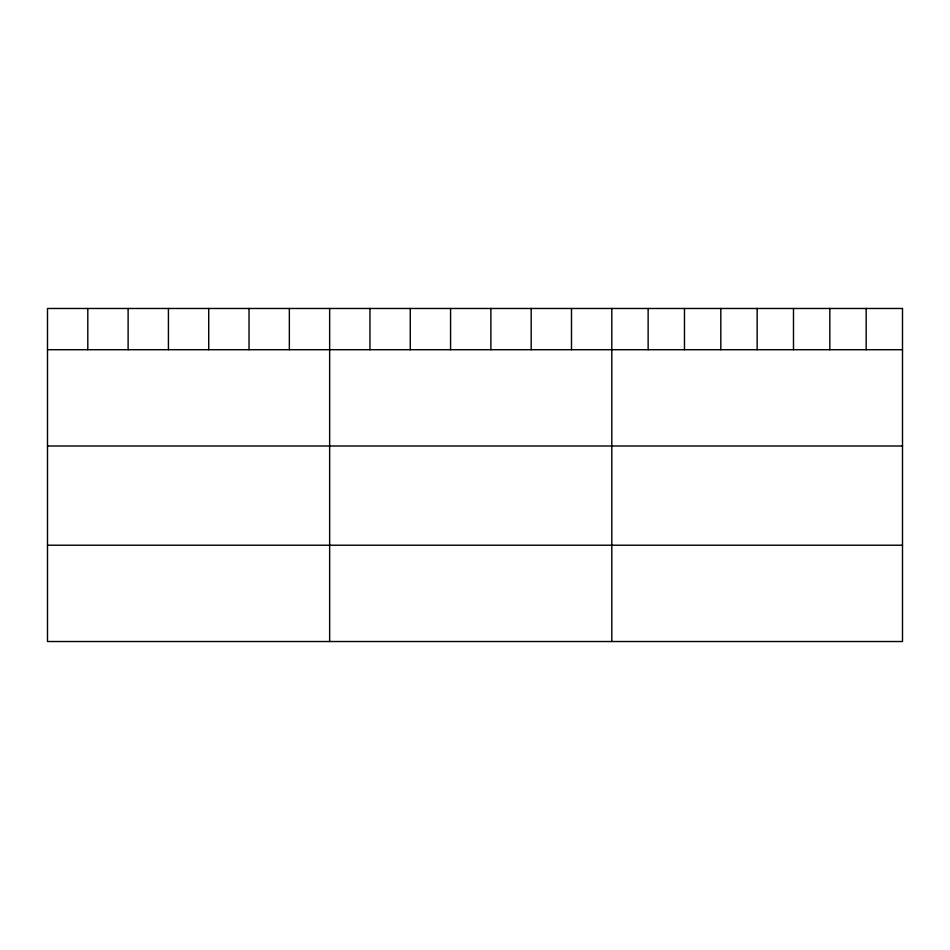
<?xml version="1.0" encoding="UTF-8"?>
<svg xmlns="http://www.w3.org/2000/svg" width="950" height="950" viewBox="0 0 950 950"><rect width="100%" height="100%" fill="white"/><g stroke="black" fill="none" stroke-linecap="round" stroke-linejoin="round"><path stroke-width="1.43" d="M47.5 349.707L902.5 349.707M47.5 446.001L902.5 446.001M47.5 545.217L902.5 545.217M866.163 308.477L866.163 349.707M829.825 308.477L829.825 349.707M793.488 308.477L793.488 349.707M757.15 308.477L757.15 349.707M720.812 308.477L720.812 349.707M684.475 308.477L684.475 349.707M648.137 308.477L648.137 349.707M611.8 308.477L611.8 641.523M571.496 308.477L571.496 349.707M531.181 308.477L531.181 349.707M490.877 308.477L490.877 349.707M450.573 308.477L450.573 349.707M410.269 308.477L410.269 349.707M369.954 308.477L369.954 349.707M329.65 308.477L329.65 641.523M289.346 308.477L289.346 349.707M249.031 308.477L249.031 349.707M208.727 308.477L208.727 349.707M168.423 308.477L168.423 349.707M128.119 308.477L128.119 349.707M87.804 308.477L87.804 349.707M902.5 308.477L47.5 308.477L47.5 641.523L902.5 641.523L902.5 308.477"/></g></svg>
